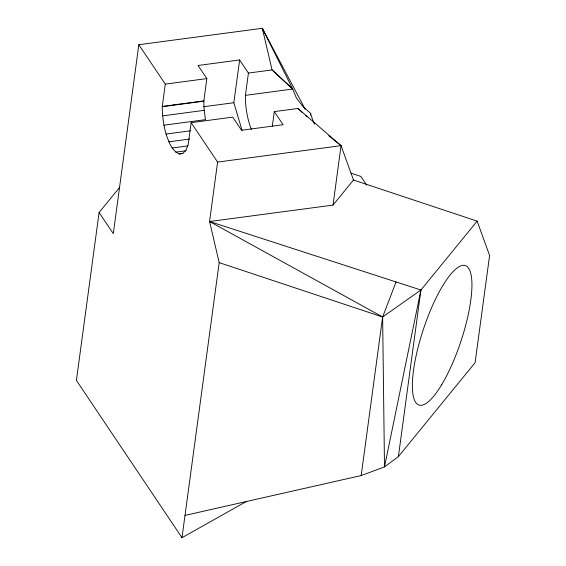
<?xml version="1.0" encoding="UTF-8"?>
<svg xmlns="http://www.w3.org/2000/svg" width="566" height="566" viewBox="0 0 566 566"><rect width="100%" height="100%" fill="white"/><g stroke="black" fill="none" stroke-linecap="round" stroke-linejoin="round"><path stroke-width="0.85" d="M182.875 153.513L179.415 153.973C171.385 150.797 168.788 141.422 166.036 134.043C163.539 125.15 162.272 115.945 162.251 106.705L165.286 84.115L138.833 44.707L262.291 28.3L305.187 109.16M163.907 125.192L205.479 119.667L204.185 110.342L203.817 101.18L206.852 78.589L198.05 65.479L239.623 59.954L248.424 73.064L245.389 95.654A36.068 13.251 82.4 0 0 251.396 129.338M119.716 187.261L99.1 212.505L76.403 380.402L181.99 537.7L246.719 501.271M138.833 44.707L113.292 233.645L99.1 212.505M185.011 515.4L361.193 475.553L384.491 466.929L398.393 456.613L475.107 362.665L489.597 255.492L477.152 221.136L353.502 180.016L341.057 145.66L297.935 108.467L274.291 111.608L283.092 124.725L241.519 130.244L232.725 117.134L191.152 122.659L188.089 145.2L185.782 150.386L182.825 153.372L179.415 153.973M181.99 537.7L219.184 262.631L209.569 221.511L217.606 162.067L191.152 122.659M242.071 130.35L233.843 102.722L239.623 59.954M272.317 126.197L274.291 111.608M310.458 115.117L310.684 113.412L302.987 106.641L296.414 98.017L292.707 89.018L262.291 28.3L272.069 69.922L292.707 89.018L272.069 69.922L248.424 73.064M477.152 221.136L420.92 290.004L384.491 466.929L382.63 316.995L209.569 221.511L333.02 205.097L341.057 145.66L328.796 135.79M361.193 475.553L382.63 316.995L396.058 281.946M398.393 456.613L420.92 290.004L209.569 221.511M333.02 205.097L353.502 180.016M420.92 290.004L382.63 316.995L219.184 262.631M245.403 95.371L292.473 89.06M165.286 84.115L206.852 78.589M162.265 106.415L203.838 100.897M162.251 106.705L203.817 101.18M203.527 106.748L233.843 102.722M162.612 115.867L204.185 110.342M166.036 134.043L190.289 130.824M168.866 141.825L189.645 139.059M172.184 147.995L187.778 145.922M175.785 152.141L186.179 150.754M217.606 162.067L341.057 145.66M350.927 173.118L360.818 176.408L366.69 185.153M297.935 108.467L302.449 112.641M305.675 115.627L306.963 116.822M262.291 28.3L263.133 30.805M310.684 113.412L311.003 114.714A36.068 13.251 82.4 0 0 314.611 124.195M441.65 384.76A73.488 19.704 -71.6 0 0 468.195 267.661A73.488 19.704 -71.6 0 0 416.604 353.517A73.488 19.704 -71.6 0 0 441.65 384.76"/></g></svg>
